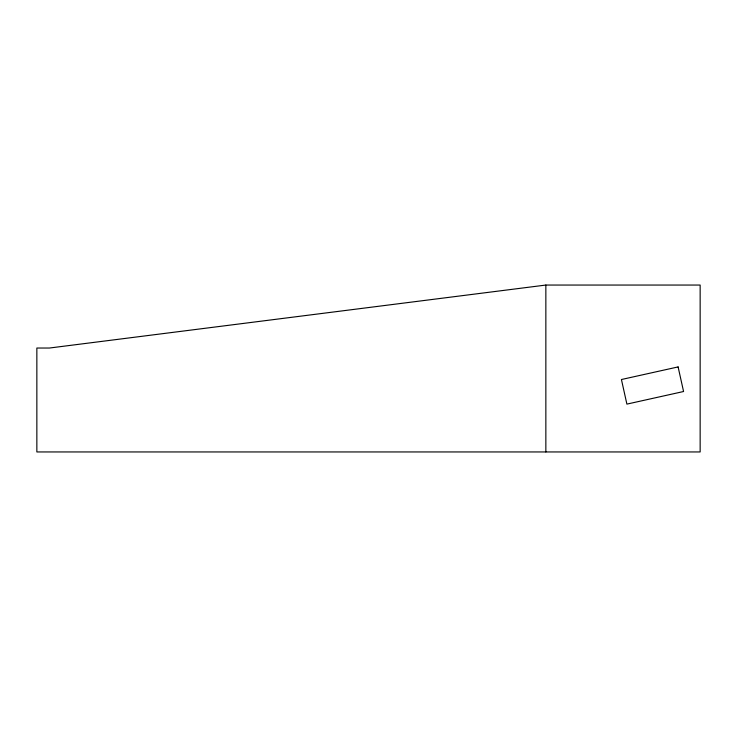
<?xml version="1.0" encoding="UTF-8"?>
<svg xmlns="http://www.w3.org/2000/svg" width="737" height="737" viewBox="0 0 737 737"><rect width="100%" height="100%" fill="white"/><g stroke="black" fill="none" stroke-linecap="round" stroke-linejoin="round"><path stroke-width="1.11" d="M545.85 285.053L49.443 348.03L36.85 348.03L36.85 451.947L700.15 451.947L700.15 285.053L545.85 285.053L545.85 451.947M678.104 366.925L621.429 379.518L626.892 404.116L683.577 391.513L678.104 366.925"/></g></svg>
